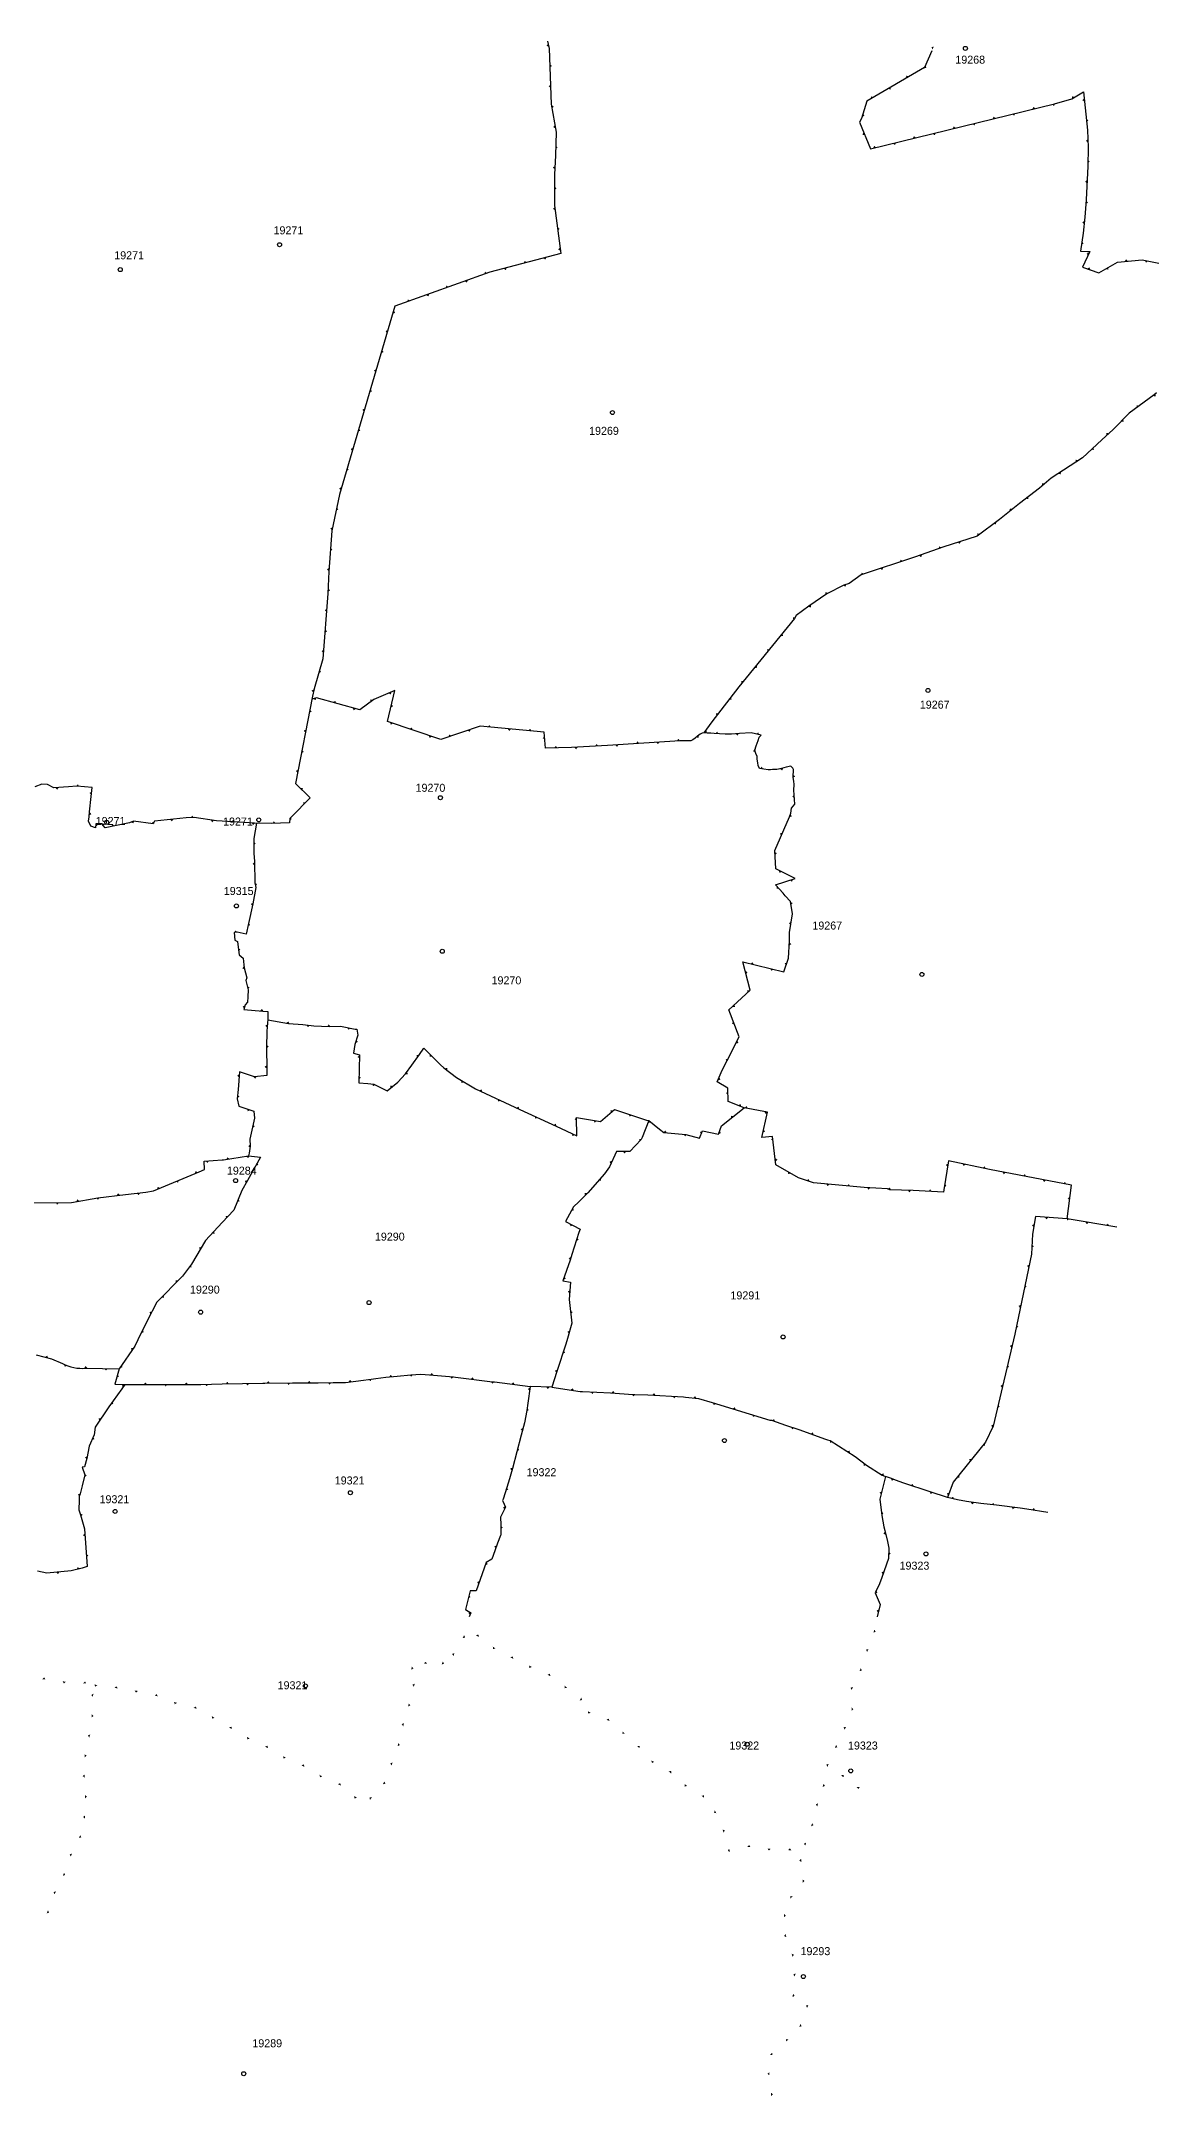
# Model space of a CAD drawing. Extents: x 176563 to 180221, y 250851 to 253450.
# Drawn here: x 178824 to 180221, y 250851 to 253419 of the extents above; entities that cross this region are included whole.
import ezdxf
from ezdxf.enums import TextEntityAlignment as Align

# ---------------------------------------------------------------- set-up
doc = ezdxf.new("R2010")
doc.units = 0
for name, color, linetype in [('1601', 240, 'Continuous'), ('1601_PLT', 240, 'Continuous'), ('A_POINTS', 252, 'Continuous')]:
    doc.layers.add(name, color=color, linetype=linetype)
doc.styles.add('HEBTXT', font='hebtxt.shx')

# ---------------------------------------------------------------- blocks, each defined once
blk = doc.blocks.new('1601')
at = {"layer": 'A_POINTS'}
blk.add_circle((0, 0), 0.25, dxfattribs=at)
at = {"style": 'HEBTXT'}
blk.add_attdef('LOT_NUM', text='', height=4, dxfattribs=at).set_placement((0, 1), align=Align.CENTER)
blk = doc.blocks.new('1601_PLT')
at = {"layer": '1601_PLT'}
blk.add_solid([(-1.6, 0.1), (1.8, 0.1), (0.1, 2.1)], dxfattribs=at)

msp = doc.modelspace()

# ---------------------------------------------------------------- linework, layer by layer
at = {"layer": '1601'}
for points in [[(179456.5, 253419.5), (179458.7, 253410.1), (179461.3, 253340.8), (179467.3, 253305.5), (179466.4, 253276.5), (179465.3, 253252.6), (179465.3, 253214.1), (179473, 253154.1), (179384.3, 253130.6), (179265.8, 253088.1), (179196.4, 252853), (179187, 252807.5), (179183.1, 252756.4), (179182.1, 252728.9), (179175.9, 252647.4), (179164.7, 252609.9), (179162.8, 252600.7), (179141.6, 252491.6), (179160, 252473.7), (179136.5, 252450)], [(179937.1, 253407.4), (179927.6, 253386.7), (179855.8, 253344.6), (179849.1, 253322.9), (179846.4, 253318.1), (179860.3, 253284.7), (180090.1, 253341.2), (180112.1, 253347.4), (180126.6, 253356.1), (180131.3, 253308.1), (180132.3, 253286.7), (180131.7, 253263.3), (180130, 253221.2), (180128.1, 253199.5), (180125.9, 253179.5), (180122.8, 253157), (180131.5, 253156.6), (180134.4, 253156.4), (180125.4, 253137.1), (180145.5, 253129.9), (180169.1, 253143.4), (180199.9, 253146.1), (180220.7, 253141.8)], [(180217.9, 252979.9), (180214.9, 252977.4), (180183.5, 252954.3), (180163.5, 252934.2), (180149.3, 252921), (180125.2, 252898.7), (180085.9, 252873.1), (180071.3, 252860.6), (180046.5, 252841.7), (180021.3, 252821.7), (179993.4, 252800.9), (179950.5, 252786.9), (179916.7, 252774.9), (179848.7, 252752.4), (179833.4, 252741.5), (179827, 252739.6), (179805.5, 252728.8), (179783.3, 252713.1), (179767.5, 252701.8), (179765.4, 252697.9), (179695.8, 252612.3), (179662, 252568.9), (179652, 252554.8)], [(179758.9, 252450), (179760.8, 252454.4), (179761.4, 252460.7), (179765.8, 252466), (179764.3, 252483.2), (179764.7, 252490.5), (179764.4, 252494.6), (179763.5, 252499), (179763.5, 252502.5), (179764.2, 252506.4), (179764.1, 252509.1), (179763.3, 252511), (179760.6, 252513.2), (179754.9, 252512.2), (179749, 252510.3), (179743.2, 252509.2), (179737.6, 252509), (179735.1, 252508.8), (179732.4, 252508.6), (179721.5, 252510.5), (179719.8, 252514.1), (179719.6, 252517.3), (179718.8, 252522), (179718.8, 252525.5), (179716.9, 252529.2), (179715.6, 252533.4), (179717.5, 252538.9), (179719.7, 252545.4), (179721.1, 252549.5), (179723.4, 252551.9), (179711.1, 252555), (179696.4, 252554.3), (179686.7, 252553.3), (179678.4, 252553.1), (179671.5, 252553.6), (179665, 252554.1), (179660.7, 252554.4), (179656, 252554.6), (179652, 252554.8), (179649.9, 252554.5), (179647.2, 252553.5), (179644, 252550.9), (179641.2, 252548.3), (179638.3, 252546.3), (179635.8, 252545.1), (179622.4, 252545.1), (179531.7, 252539.3), (179486.5, 252536.6), (179454, 252535.7), (179452.5, 252555.9), (179372.4, 252563.2), (179323, 252546.5), (179256.6, 252569.3), (179265.5, 252607.8), (179239.6, 252596.8), (179222.1, 252583.5), (179167.7, 252598.9), (179167.7, 252598.9), (179162.1, 252597)], [(178883.5, 252450), (178884.1, 252456.2), (178886.1, 252475.3), (178887.2, 252486.8), (178868.1, 252488.3), (178857.6, 252487.4), (178839.5, 252486.3), (178831.4, 252490.2), (178824.5, 252490.6), (178815.7, 252487.3)], [(179050, 252444.5), (179042.7, 252445), (179014.7, 252449), (179004.7, 252448.6), (178965.4, 252444.4), (178963.8, 252441.3), (178939, 252444.7), (178934.1, 252442.3), (178903.8, 252436.2), (178899.5, 252441.3), (178891.9, 252441.3), (178891.4, 252436.2), (178885.8, 252438.4), (178883, 252444.6), (178883.5, 252450)], [(179136.5, 252450), (179134.6, 252448.1), (179134.2, 252442.6), (179111.6, 252441.7), (179090.4, 252442.1), (179050, 252444.5)], [(179583.1, 252070.6), (179596.6, 252059.8), (179601.9, 252055.6), (179629.6, 252052.9), (179646.5, 252048.3), (179650.3, 252057.6), (179670.1, 252053.2), (179673.9, 252063.6), (179702.5, 252086.4), (179682.5, 252094.3), (179681.9, 252110.7), (179668.8, 252118.8), (179674.8, 252133.2), (179681.3, 252145.3), (179696.2, 252174.9), (179683.2, 252208.6), (179710, 252233.5), (179700.6, 252268.6), (179752.1, 252256.3), (179757.8, 252273.4), (179758.9, 252294.9), (179758.9, 252305.5), (179762.6, 252328.6), (179760.1, 252344.2), (179753.7, 252351.2), (179751.1, 252354.4), (179741.5, 252365.1), (179766.2, 252372.8), (179742.1, 252385), (179740.6, 252408), (179758.9, 252450)], [(179092.8, 252442), (179089.4, 252423), (179089.4, 252404.6), (179090.2, 252394.1), (179090.7, 252367.6), (179091.9, 252361.7), (179088.2, 252341.3), (179082.8, 252316.8), (179079.8, 252303.4), (179068.7, 252305.7), (179064.7, 252305.3), (179065.9, 252295.9), (179069, 252294.3), (179070.2, 252283.9), (179071.1, 252277.3), (179076.3, 252273.4), (179076.8, 252265), (179077.4, 252261.3), (179080.8, 252248.9), (179079.5, 252245.4), (179082.3, 252233.8), (179081.8, 252225), (179081.6, 252218.3), (179078.8, 252215.1), (179076.9, 252209.1), (179100.7, 252207.3), (179106.8, 252206.7), (179106.9, 252197.1), (179105.8, 252182.1), (179105.4, 252161.8), (179105.5, 252134.8), (179105.8, 252126.7), (179090.3, 252125.1), (179071.4, 252131.1), (179069.9, 252109.3), (179068.5, 252097.5), (179070.5, 252088.2), (179089.3, 252082.3), (179090.3, 252073.3), (179084.6, 252047), (179085, 252038.2), (179083.7, 252029.7), (179082.9, 252026.1)], [(179106.8, 252196.3), (179132.9, 252191.6), (179150.6, 252190.3), (179164.5, 252188.6), (179183.6, 252188), (179197.8, 252188.3), (179216.2, 252184.8), (179218.4, 252184.6), (179219.3, 252177), (179215.9, 252165.3), (179214.2, 252154.8), (179221.7, 252152.5), (179220.5, 252117.7), (179232.1, 252116.6), (179239.3, 252115.7), (179256, 252107.4), (179269.4, 252118.3), (179279.2, 252128.9), (179287.1, 252139.8), (179296.6, 252153.1), (179302, 252161), (179322.6, 252140), (179327.1, 252136.4), (179342.6, 252124), (179366.7, 252109.9), (179422.1, 252084.2), (179467.3, 252063.4), (179493.3, 252051.1), (179492.9, 252074), (179522.9, 252069.1), (179540.2, 252084.4), (179580.2, 252071), (179583.1, 252070.6), (179575, 252049.2), (179573.8, 252046.5), (179559.3, 252031.7), (179542.7, 252031.8), (179533.9, 252012.6), (179527.9, 252003.9), (179506.8, 251980.2), (179495.6, 251969), (179488.9, 251962.6), (179479.1, 251944.2), (179497.5, 251934.7), (179495.8, 251930.6), (179486.9, 251903), (179485, 251895.9), (179475.8, 251869.9), (179485.1, 251868.4), (179483.6, 251846.7), (179486.9, 251817), (179481.6, 251797.8), (179479.5, 251790.9), (179468.1, 251756.7), (179462, 251737.1), (179435, 251738.1)], [(180168, 251937.2), (180106, 251947.4), (180111.5, 251989.5), (180009.1, 252009.3), (179957.9, 252020.1), (179951.9, 251983.9), (179951.7, 251980.8), (179913.4, 251983.1), (179884.6, 251984), (179881.4, 251985.2), (179852.4, 251986.7), (179789.1, 251992.5), (179770.4, 251998.7), (179742.1, 252015.2), (179737.9, 252050.5), (179724.3, 252049.3), (179731.4, 252080.7), (179702.5, 252086.4)], [(178805.9, 251967.6), (178861.4, 251968), (178894.3, 251973.8), (178929, 251978), (178954.6, 251980.8), (178963.9, 251982.5), (179021.1, 252006.4), (179027.9, 252009.3), (179027.5, 252019.6), (179050, 252021.1)], [(179050, 252021.1), (179051.7, 252021.2), (179082.9, 252026.1), (179097.7, 252024.8), (179081.4, 251995.6), (179074.5, 251983.1), (179064.4, 251958.3), (179050, 251942.8)], [(179050, 251942.8), (179029.2, 251920.5), (179011.4, 251891), (179000.4, 251876), (178968.2, 251843.5), (178956.3, 251820.2), (178944.5, 251796.5), (178940.9, 251788.6), (178921, 251760.2)], [(180106, 251947.4), (180066.6, 251950.4), (180062.6, 251928.2), (180061.5, 251903.4), (180051.3, 251855.4), (180040.5, 251803.6), (180015.1, 251695.6), (180013.4, 251688.3), (180003.8, 251668.4), (179963.7, 251618.5), (179956.6, 251599.3), (179934.8, 251606.5), (179901.8, 251617.3), (179891.7, 251620.8), (179886.3, 251623), (179881.7, 251624.6), (179879.1, 251625.4)], [(179050, 251741.2), (179100.9, 251742.1), (179103, 251742.2), (179137.7, 251742.4), (179147, 251742.5), (179149.4, 251742.6), (179169.7, 251742.7), (179188.5, 251742.8), (179204.2, 251743.1), (179226.4, 251746.1), (179239, 251747.6), (179242.1, 251748.2), (179254.4, 251749.5), (179268.8, 251750.9), (179285.7, 251752.6), (179298.2, 251753.3), (179309.2, 251752.6), (179338.9, 251749.9), (179341.5, 251749.6), (179387.6, 251744), (179390.4, 251743.9), (179435, 251738.1), (179431.8, 251717.1), (179430.5, 251707.9), (179427.9, 251692.6), (179423.5, 251677.1), (179412.6, 251635.5), (179407.7, 251618.5), (179401.2, 251597.2), (179400.3, 251595.4), (179400.6, 251594.7), (179403.9, 251587.3), (179397.7, 251574.9), (179398.1, 251565.3), (179398.3, 251554.2), (179398.2, 251552.8), (179397.8, 251551.7), (179394.2, 251542.2), (179390.7, 251532.7), (179387, 251522.2), (179379.9, 251518.1), (179367.3, 251482.8), (179359.7, 251482.8), (179354, 251459.1), (179360.5, 251455), (179358.5, 251450)], [(178928.2, 251740.7), (179023.3, 251740.6), (179050, 251741.2)], [(179462, 251737.1), (179497.5, 251731.9), (179500.1, 251731.9), (179518.3, 251730.8), (179535.2, 251730.1), (179563.6, 251728.1), (179565.5, 251728.1), (179581.9, 251727.6), (179626.5, 251725), (179628.9, 251724.5), (179645.1, 251723.1), (179662.4, 251718), (179734.5, 251696.1), (179736.7, 251695.8), (179753.8, 251689.7), (179770.7, 251684.4), (179804.1, 251672.1), (179806.5, 251671.3), (179809.7, 251670.7), (179840.9, 251650.5), (179855.2, 251639.5), (179875, 251627.3), (179879.1, 251625.4), (179872, 251597.1), (179874.3, 251576.6), (179877.1, 251562.7), (179878, 251558.1), (179881.3, 251544.2), (179883.3, 251536.1), (179882.9, 251523.1), (179874.4, 251499.4), (179871.3, 251491.4), (179866.2, 251480.3), (179872.3, 251465.7), (179868.7, 251450)], [(180082.1, 251580.5), (180055.8, 251584.9), (180047.5, 251585.9), (180017.6, 251589.6), (179998, 251591.7), (179980.4, 251594.2), (179968.8, 251596.3), (179956.6, 251599.3)]]:
    msp.add_lwpolyline(points, dxfattribs=at)
msp.add_lwpolyline([(178817.4, 251777.7), (178836.4, 251772.6), (178850.1, 251766.9, 0.158478), (178879.4, 251761), (178921, 251760.2), (178915.8, 251741), (178928.2, 251740.7), (178924.3, 251735.2), (178908.4, 251712.7), (178891, 251687), (178889.8, 251677.5), (178883.8, 251663.3), (178880.8, 251648.1), (178878, 251637.7), (178874.7, 251637.2), (178878.3, 251627.8), (178874.7, 251613.9), (178872.4, 251603.8), (178871.3, 251600.7), (178871, 251596.1), (178870.6, 251583.7), (178872.9, 251577.7), (178877.7, 251560.3), (178881.3, 251513.1), (178874.7, 251510.8), (178861.1, 251507.8), (178830.9, 251504.6), (178819.1, 251507.3)], format="xyb", dxfattribs=at)

# ---------------------------------------------------------------- block references
ref = msp.add_blockref('1601', (179978.8, 253410.4), dxfattribs=dict(at, xscale=10, yscale=10, zscale=10))
ref.add_attrib('LOT_NUM', '19268', dxfattribs={"layer": '0', "height": 10, "style": 'HEBTXT'}).set_placement((179984.9, 253391.3), align=Align.CENTER)
ref = msp.add_blockref('1601', (179121.6, 253165), dxfattribs=dict(at, xscale=10, yscale=10, zscale=10))
ref.add_attrib('LOT_NUM', '19271', dxfattribs={"layer": '0', "height": 10, "style": 'HEBTXT'}).set_placement((179132.7, 253178), align=Align.CENTER)
ref = msp.add_blockref('1601', (178922.5, 253133.9), dxfattribs=dict(at, xscale=10, yscale=10, zscale=10))
ref.add_attrib('LOT_NUM', '19271', dxfattribs={"layer": '0', "height": 10, "style": 'HEBTXT'}).set_placement((178933.6, 253146.8), align=Align.CENTER)
ref = msp.add_blockref('1601', (179537.7, 252955.3), dxfattribs=dict(at, xscale=10, yscale=10, zscale=10))
ref.add_attrib('LOT_NUM', '19269', dxfattribs={"layer": '0', "height": 10, "style": 'HEBTXT'}).set_placement((179527.1, 252927.4), align=Align.CENTER)
ref = msp.add_blockref('1601', (179932.1, 252607.9), dxfattribs=dict(at, xscale=10, yscale=10, zscale=10))
ref.add_attrib('LOT_NUM', '19267', dxfattribs={"layer": '0', "height": 10, "style": 'HEBTXT'}).set_placement((179940.5, 252585.2), align=Align.CENTER)
ref = msp.add_blockref('1601', (179322.6, 252473.9), dxfattribs=dict(at, xscale=10, yscale=10, zscale=10))
ref.add_attrib('LOT_NUM', '19270', dxfattribs={"layer": '0', "height": 10, "style": 'HEBTXT'}).set_placement((179310.2, 252481.3), align=Align.CENTER)
ref = msp.add_blockref('1601', (178905.6, 252443.1), dxfattribs=dict(at, xscale=10, yscale=10, zscale=10))
ref.add_attrib('LOT_NUM', '19271', dxfattribs={"layer": '0', "height": 10, "style": 'HEBTXT'}).set_placement((178910.4, 252439.8), align=Align.CENTER)
ref = msp.add_blockref('1601', (179095.6, 252446.2), dxfattribs=dict(at, xscale=10, yscale=10, zscale=10))
ref.add_attrib('LOT_NUM', '19271', dxfattribs={"layer": '0', "height": 10, "style": 'HEBTXT'}).set_placement((179069.6, 252439.1), align=Align.CENTER)
ref = msp.add_blockref('1601', (179067.7, 252338.6), dxfattribs=dict(at, xscale=10, yscale=10, zscale=10))
ref.add_attrib('LOT_NUM', '19315', dxfattribs={"layer": '0', "height": 10, "style": 'HEBTXT'}).set_placement((179070.5, 252352.3), align=Align.CENTER)
ref = msp.add_blockref('1601', (179924.5, 252253), dxfattribs=dict(at, xscale=10, yscale=10, zscale=10))
ref.add_attrib('LOT_NUM', '19267', dxfattribs={"layer": '0', "height": 10, "style": 'HEBTXT'}).set_placement((179806.2, 252309.1), align=Align.CENTER)
ref = msp.add_blockref('1601', (179325, 252281.9), dxfattribs=dict(at, xscale=10, yscale=10, zscale=10))
ref.add_attrib('LOT_NUM', '19270', dxfattribs={"layer": '0', "height": 10, "style": 'HEBTXT'}).set_placement((179405.2, 252240.6), align=Align.CENTER)
ref = msp.add_blockref('1601', (179066.7, 251995.3), dxfattribs=dict(at, xscale=10, yscale=10, zscale=10))
ref.add_attrib('LOT_NUM', '19284', dxfattribs={"layer": '0', "height": 10, "style": 'HEBTXT'}).set_placement((179074.4, 252002.8), align=Align.CENTER)
ref = msp.add_blockref('1601', (179233.5, 251842.8), dxfattribs=dict(at, xscale=10, yscale=10, zscale=10))
ref.add_attrib('LOT_NUM', '19290', dxfattribs={"layer": '0', "height": 10, "style": 'HEBTXT'}).set_placement((179259.4, 251920.3), align=Align.CENTER)
ref = msp.add_blockref('1601', (179022.9, 251830.9), dxfattribs=dict(at, xscale=10, yscale=10, zscale=10))
ref.add_attrib('LOT_NUM', '19290', dxfattribs={"layer": '0', "height": 10, "style": 'HEBTXT'}).set_placement((179028.2, 251854.1), align=Align.CENTER)
ref = msp.add_blockref('1601', (179751, 251799.9), dxfattribs=dict(at, xscale=10, yscale=10, zscale=10))
ref.add_attrib('LOT_NUM', '19291', dxfattribs={"layer": '0', "height": 10, "style": 'HEBTXT'}).set_placement((179703.8, 251846.9), align=Align.CENTER)
ref = msp.add_blockref('1601', (179677.7, 251670.5), dxfattribs=dict(at, xscale=10, yscale=10, zscale=10))
ref.add_attrib('LOT_NUM', '19322', dxfattribs={"layer": '0', "height": 10, "style": 'HEBTXT'}).set_placement((179449, 251625.9), align=Align.CENTER)
ref = msp.add_blockref('1601', (179210.1, 251605.3), dxfattribs=dict(at, xscale=10, yscale=10, zscale=10))
ref.add_attrib('LOT_NUM', '19321', dxfattribs={"layer": '0', "height": 10, "style": 'HEBTXT'}).set_placement((179209.2, 251615.6), align=Align.CENTER)
ref = msp.add_blockref('1601', (178916.1, 251581.8), dxfattribs=dict(at, xscale=10, yscale=10, zscale=10))
ref.add_attrib('LOT_NUM', '19321', dxfattribs={"layer": '0', "height": 10, "style": 'HEBTXT'}).set_placement((178915.2, 251592.1), align=Align.CENTER)
ref = msp.add_blockref('1601', (179929.6, 251528.8), dxfattribs=dict(at, xscale=10, yscale=10, zscale=10))
ref.add_attrib('LOT_NUM', '19323', dxfattribs={"layer": '0', "height": 10, "style": 'HEBTXT'}).set_placement((179915.2, 251509.1), align=Align.CENTER)
ref = msp.add_blockref('1601', (179154, 251363.8), dxfattribs=dict(at, xscale=10, yscale=10, zscale=10))
ref.add_attrib('LOT_NUM', '19321', dxfattribs={"layer": '0', "height": 10, "style": 'HEBTXT'}).set_placement((179137.8, 251359.6), align=Align.CENTER)
ref = msp.add_blockref('1601', (179706.1, 251290.8), dxfattribs=dict(at, xscale=10, yscale=10, zscale=10))
ref.add_attrib('LOT_NUM', '19322', dxfattribs={"layer": '0', "height": 10, "style": 'HEBTXT'}).set_placement((179702.5, 251284.3), align=Align.CENTER)
ref = msp.add_blockref('1601', (179835.6, 251257.6), dxfattribs=dict(at, xscale=10, yscale=10, zscale=10))
ref.add_attrib('LOT_NUM', '19323', dxfattribs={"layer": '0', "height": 10, "style": 'HEBTXT'}).set_placement((179850.7, 251284.3), align=Align.CENTER)
ref = msp.add_blockref('1601', (179776.3, 251000.6), dxfattribs=dict(at, xscale=10, yscale=10, zscale=10))
ref.add_attrib('LOT_NUM', '19293', dxfattribs={"layer": '0', "height": 10, "style": 'HEBTXT'}).set_placement((179791.4, 251027.3), align=Align.CENTER)
ref = msp.add_blockref('1601', (179076.8, 250879.1), dxfattribs=dict(at, xscale=10, yscale=10, zscale=10))
ref.add_attrib('LOT_NUM', '19289', dxfattribs={"layer": '0', "height": 10, "style": 'HEBTXT'}).set_placement((179106.2, 250912.2), align=Align.CENTER)
at = {"layer": '1601_PLT'}
for p, xscale, yscale, zscale, rotation in [((179457.8, 253414.1), 1.2, 1.2, 1.2, 103.610282224151), ((179938.6, 253410.7), 1.2, 1.2, 1.2, 65.33515704287524), ((179459.5, 253388.6), 1.200000000000001, 1.200000000000001, 1.200000000000001, 272.1206163719189), ((179906.2, 253374.1), 1.2, 1.2, 1.2, 30.36765614256162), ((179928, 253387.4), 1.2, 1.2, 1.2, 245.3351570428752), ((179460.5, 253363), 1.2, 1.2, 1.2, 92.12061637191884), ((179862.1, 253348.2), 1.2, 1.2, 1.2, 30.36765614256162), ((179884.1, 253361.2), 1.2, 1.2, 1.2, 210.3676561425614), ((180113.6, 253348.3), 1.2, 1.2, 1.2, 31.05693094396329), ((180127.6, 253345.7), 1.2, 1.2, 1.2, 95.68114562225333), ((179461.9, 253337.5), 1.2, 1.2, 1.2, 279.7139241144342), ((179850.4, 253327), 1.2, 1.2, 1.2, 252.7908574782119), ((180014.6, 253322.6), 1.2, 1.2, 1.2, 13.80395859731383), ((180039.4, 253328.7), 1.2, 1.2, 1.2, 193.8039585973137), ((180064.3, 253334.8), 1.2, 1.2, 1.2, 13.80395859731383), ((180089.1, 253340.9), 1.2, 1.2, 1.2, 193.8039585973137), ((180130.1, 253320.3), 1.2, 1.2, 1.2, 275.6811456222534), ((179466.2, 253312.3), 1.2, 1.2, 1.2, 99.71392411443422), ((179852.5, 253303.5), 1.2, 1.2, 1.2, 112.6487587407994), ((179890.3, 253292.1), 1.2, 1.2, 1.2, 193.8039585973137), ((179915.1, 253298.2), 1.2, 1.2, 1.2, 13.80395859731383), ((179940, 253304.3), 1.2, 1.2, 1.2, 193.8039585973137), ((179964.8, 253310.4), 1.2, 1.2, 1.2, 13.80395859731383), ((179989.7, 253316.5), 1.2, 1.2, 1.2, 193.8039585973137), ((180132, 253294.7), 1.2, 1.2, 1.2, 92.58224493651359), ((179466.7, 253286.8), 1.2, 1.2, 1.2, 268.1086122351873), ((179865.4, 253286), 1.2, 1.2, 1.2, 13.80395859731383), ((180131.8, 253269.1), 1.2, 1.2, 1.2, 268.4476712620475), ((179465.7, 253261.2), 1.2, 1.2, 1.2, 87.49303413254964), ((180130.9, 253243.6), 1.2, 1.2, 1.2, 87.67055215700661), ((179465.3, 253235.6), 1.2, 1.2, 1.2, 269.9030749622892), ((180129.7, 253218), 1.2, 1.2, 1.2, 264.9959675520037), ((179465.8, 253210), 1.2, 1.2, 1.2, 97.38499080022464), ((180127.3, 253192.5), 1.199999999999999, 1.199999999999999, 1.199999999999999, 83.69304589892579), ((179469.1, 253184.7), 1.2, 1.2, 1.2, 277.3849908002247), ((180124.2, 253167.1), 1.2, 1.2, 1.2, 262.2391368575806), ((179428.6, 253142.3), 1.2, 1.2, 1.2, 14.85068613717451), ((179453.3, 253148.9), 1.2, 1.2, 1.2, 194.8506861371745), ((179472.4, 253159.3), 1.2, 1.2, 1.2, 97.38499080022464), ((180132.8, 253153), 1.2, 1.2, 1.2, 65.10984790029917), ((180179.8, 253144.3), 1.2, 1.2, 1.2, 4.97359203653233), ((180205.2, 253145), 1.2, 1.2, 1.2, 168.3649602769954), ((179331, 253111.5), 1.2, 1.2, 1.2, 19.73877012710493), ((179355.1, 253120.1), 1.2, 1.2, 1.2, 199.7387701271048), ((179379.2, 253128.8), 1.2, 1.2, 1.2, 19.73877012710493), ((179403.8, 253135.8), 1.2, 1.2, 1.2, 194.8506861371745), ((180133, 253134.4), 1.2, 1.2, 1.2, 340.3826679124995), ((180156.2, 253136), 1.2, 1.2, 1.2, 209.7500393791332), ((179282.8, 253094.2), 1.2, 1.2, 1.2, 19.73877012710493), ((179306.9, 253102.8), 1.2, 1.2, 1.2, 199.7387701271048), ((179263.7, 253080.8), 1.2, 1.2, 1.2, 253.5503214624843), ((179256.5, 253056.3), 1.2, 1.2, 1.2, 73.55032146248429), ((179242, 253007.2), 1.2, 1.2, 1.2, 73.55032146248429), ((179249.2, 253031.7), 1.2, 1.2, 1.2, 253.5503214624843), ((179234.7, 252982.6), 1.2, 1.2, 1.2, 253.5503214624843), ((179227.5, 252958.1), 1.2, 1.2, 1.2, 73.55032146248429), ((180194.3, 252962.3), 1.2, 1.2, 1.2, 36.29747692481402), ((180215, 252977.4), 1.2, 1.2, 1.2, 219.1228101888742), ((179220.2, 252933.5), 1.2, 1.2, 1.2, 253.5503214624843), ((180174.9, 252945.7), 1.2, 1.2, 1.2, 225.2767373450441), ((179213, 252909), 1.2, 1.2, 1.2, 73.55032146248429), ((180137.8, 252910.4), 1.2, 1.2, 1.2, 222.7535447121117), ((180156.6, 252927.8), 1.2, 1.2, 1.2, 42.69909338733597), ((179205.7, 252884.4), 1.2, 1.2, 1.2, 253.5503214624843), ((180096.7, 252880.2), 1.2, 1.2, 1.2, 213.0840869129779), ((180118.2, 252894.2), 1.2, 1.2, 1.2, 33.0840869129779), ((179198.5, 252859.9), 1.2, 1.2, 1.2, 73.55032146248429), ((180076.3, 252864.9), 1.2, 1.2, 1.2, 40.69482337081386), ((179192.7, 252834.9), 1.2, 1.2, 1.2, 258.3162125117574), ((180035.9, 252833.3), 1.2, 1.2, 1.2, 38.44033144383849), ((180056.1, 252849.1), 1.2, 1.2, 1.2, 217.3022979802377), ((179187.5, 252809.9), 1.2, 1.2, 1.2, 78.31621251175734), ((179995.3, 252802.2), 1.2, 1.2, 1.2, 36.76231418770266), ((180015.8, 252817.6), 1.2, 1.2, 1.2, 216.7623141877025), ((179185.2, 252784.4), 1.2, 1.2, 1.2, 265.5937913996439), ((179947, 252785.6), 1.2, 1.2, 1.2, 19.54715819900597), ((179971.3, 252793.6), 1.2, 1.2, 1.2, 198.0827988252554), ((179183.3, 252758.9), 1.2, 1.2, 1.2, 85.59379139964389), ((179850, 252752.8), 1.2, 1.2, 1.2, 18.24595620888122), ((179874.3, 252760.9), 1.2, 1.2, 1.2, 198.2459562088811), ((179898.6, 252768.9), 1.2, 1.2, 1.2, 18.24595620888122), ((179922.9, 252777), 1.2, 1.2, 1.2, 199.5471581990058), ((179182.3, 252733.3), 1.2, 1.2, 1.2, 267.9395615089195), ((179805.3, 252728.6), 1.2, 1.2, 1.2, 35.16709320521524), ((179828.2, 252740), 1.200000000000001, 1.200000000000001, 1.200000000000001, 196.270725512789), ((179180.5, 252707.8), 1.2, 1.2, 1.2, 85.65231464189084), ((179784.3, 252713.8), 1.2, 1.2, 1.2, 215.1670932052152), ((179178.6, 252682.2), 1.2, 1.2, 1.2, 265.6523146418909), ((179749, 252677.7), 1.2, 1.2, 1.2, 230.8958808954289), ((179765.1, 252697.5), 1.2, 1.2, 1.2, 50.89588089542885), ((179176.6, 252656.7), 1.2, 1.2, 1.2, 85.65231464189084), ((179732.8, 252657.8), 1.2, 1.2, 1.2, 50.89588089542885), ((179171.2, 252631.8), 1.2, 1.2, 1.2, 253.3548743161762), ((179716.7, 252637.9), 1.2, 1.2, 1.2, 230.8958808954289), ((179164.1, 252607.2), 1.2, 1.2, 1.2, 78.3105927951603), ((179165.8, 252598.2), 1.2, 1.2, 1.2, 197.9019968033234), ((179259.8, 252605.4), 1.2, 1.2, 1.2, 203.0857576634534), ((179684.7, 252598), 1.2, 1.2, 1.2, 232.0856791802473), ((179700.5, 252618.1), 1.2, 1.2, 1.2, 50.89588089542885), ((179159.2, 252582.1), 1.2, 1.2, 1.2, 259.014510872922), ((179190.4, 252592.5), 1.200000000000001, 1.200000000000001, 1.200000000000001, 344.2475298684566), ((179215.1, 252585.5), 1.2, 1.2, 1.2, 164.2475298684567), ((179236.7, 252594.6), 1.2, 1.2, 1.2, 37.24755089459167), ((179261.1, 252588.9), 1.2, 1.2, 1.2, 257.0862144353156), ((179668.9, 252577.8), 1.2, 1.2, 1.2, 52.0856791802473), ((179154.3, 252557), 1.2, 1.2, 1.2, 79.01451087292193), ((179261.7, 252567.5), 1.2, 1.2, 1.2, 161.0688365058168), ((179286, 252559.2), 1.2, 1.2, 1.2, 341.0688365058168), ((179310.2, 252550.9), 1.2, 1.2, 1.2, 161.0688365058168), ((179334.4, 252550.4), 1.2, 1.2, 1.2, 18.68021767709323), ((179358.7, 252558.6), 1.2, 1.2, 1.2, 198.6802176770931), ((179383.5, 252562.2), 1.2, 1.2, 1.2, 354.7987617665333), ((179408.9, 252559.9), 1.2, 1.2, 1.2, 174.7987617665333), ((179434.4, 252557.6), 1.2, 1.2, 1.2, 354.7987617665333), ((179453, 252548.5), 1.2, 1.2, 1.2, 94.20184384976108), ((179620.1, 252545), 1.2, 1.2, 1.2, 3.688001204902676), ((179643.8, 252550.8), 1.2, 1.2, 1.2, 223.4927156021227), ((179653.7, 252557.2), 1.2, 1.2, 1.2, 234.6008278366482), ((179668.2, 252553.9), 1.2, 1.2, 1.2, 356.2214886471364), ((179693.8, 252554), 1.2, 1.2, 1.2, 185.9010347281165), ((179719.1, 252553), 1.2, 1.2, 1.2, 345.7145945998004), ((179149.4, 252531.8), 1.2, 1.2, 1.2, 259.014510872922), ((179466.8, 252536.1), 1.2, 1.2, 1.2, 1.622462717940199), ((179492.3, 252537), 1.2, 1.2, 1.2, 183.3867727996535), ((179517.9, 252538.5), 1.2, 1.2, 1.2, 3.386772799653671), ((179543.4, 252540), 1.2, 1.2, 1.2, 183.6880012049025), ((179569, 252541.7), 1.2, 1.2, 1.2, 3.688001204902676), ((179594.5, 252543.3), 1.2, 1.2, 1.2, 183.6880012049025), ((179715.9, 252532.6), 1.2, 1.2, 1.2, 106.7722914616137), ((179144.5, 252506.7), 1.2, 1.2, 1.2, 79.01451087292193), ((179723.9, 252510.1), 1.2, 1.2, 1.2, 349.9399524909108), ((179749.3, 252510.4), 1.2, 1.2, 1.2, 197.3215793225653), ((179763.5, 252500.7), 1.2, 1.2, 1.2, 269.9159941342035), ((178843.6, 252486.5), 1.2, 1.2, 1.2, 183.431836688422), ((178869.1, 252488.2), 1.2, 1.2, 1.2, 355.3898111329447), ((178886.5, 252479.3), 1.2, 1.2, 1.2, 84.42101798885476), ((179148.9, 252484.5), 1.2, 1.2, 1.2, 315.7669322719935), ((179765, 252475.3), 1.2, 1.2, 1.2, 94.98907330864486), ((178883.9, 252453.8), 1.2, 1.2, 1.2, 264.5174072956644), ((178938, 252444.2), 1.2, 1.2, 1.2, 206.8879052314281), ((178986.9, 252446.7), 1.2, 1.2, 1.2, 186.0219941779081), ((179012.4, 252448.9), 1.2, 1.2, 1.2, 2.463335163376801), ((179037.8, 252445.7), 1.2, 1.2, 1.2, 171.8612239381715), ((179063.3, 252443.7), 1.2, 1.2, 1.2, 356.5352800720967), ((179114.4, 252441.8), 1.2, 1.2, 1.2, 2.365174844195988), ((179134.8, 252448.4), 1.2, 1.2, 1.2, 225.1813646970221), ((179152.9, 252466.5), 1.2, 1.2, 1.2, 45.18136469702208), ((179759.6, 252451.6), 1.2, 1.2, 1.2, 246.4627077618485), ((178891.7, 252439.7), 1.2, 1.2, 1.2, 264.6320182661388), ((178913.3, 252438.1), 1.2, 1.2, 1.2, 11.27995047490585), ((178963.3, 252441.4), 1.2, 1.2, 1.2, 352.2611906252723), ((179088.9, 252442.2), 1.2, 1.2, 1.2, 176.5352800720966), ((179089.4, 252416.8), 1.2, 1.2, 1.2, 270.0544617038166), ((179749.3, 252428.1), 1.2, 1.2, 1.2, 66.46270776184853), ((179090.3, 252391.2), 1.2, 1.2, 1.2, 91.07810727165423), ((179740.8, 252404.3), 1.2, 1.2, 1.2, 273.837151184113), ((179091.1, 252365.6), 1.2, 1.2, 1.2, 280.7751647224985), ((179747.7, 252382.2), 1.2, 1.2, 1.2, 152.9994483616528), ((179761.5, 252371.3), 1.2, 1.2, 1.2, 197.3482272128498), ((179088.1, 252340.4), 1.200000000000001, 1.200000000000001, 1.200000000000001, 77.49221440081014), ((179744.7, 252361.6), 1.2, 1.2, 1.2, 131.6353953746373), ((179760.4, 252341.9), 1.2, 1.2, 1.2, 279.2509180257557), ((179082.5, 252315.4), 1.199999999999999, 1.199999999999999, 1.199999999999999, 257.2778153220549), ((179760.7, 252316.6), 1.2, 1.2, 1.2, 80.80157062644938), ((179066.8, 252305.5), 1.2, 1.2, 1.2, 6.505079790052815), ((179758.7, 252291.1), 1.2, 1.2, 1.2, 266.9339645323306), ((179070.2, 252284), 1.2, 1.2, 1.2, 276.1886713060258), ((179712.2, 252265.8), 1.2, 1.2, 1.2, 346.5520824735386), ((179755.3, 252266), 1.2, 1.2, 1.2, 71.62646933996395), ((179077.5, 252261.1), 1.2, 1.2, 1.2, 105.186059263894), ((179081.7, 252236.4), 1.2, 1.2, 1.2, 283.9331724525338), ((179704.1, 252255.4), 1.2, 1.2, 1.2, 284.9969260003207), ((179737.1, 252259.9), 1.2, 1.2, 1.2, 166.5520824735386), ((179077.9, 252212.1), 1.2, 1.2, 1.2, 72.31588195482945), ((179689.1, 252214.1), 1.2, 1.2, 1.2, 222.9924515273323), ((179707.8, 252231.5), 1.2, 1.2, 1.2, 42.99245152733235), ((179099.3, 252207.4), 1.2, 1.2, 1.2, 355.5761020021463), ((179106.3, 252188.6), 1.2, 1.2, 1.2, 85.90114442168908), ((179132, 252191.8), 1.2, 1.2, 1.2, 349.8075228392614), ((179157.5, 252189.5), 1.2, 1.2, 1.2, 172.8227244758081), ((179183, 252188), 1.2, 1.2, 1.2, 358.0533421423584), ((179689.5, 252192.2), 1.2, 1.2, 1.2, 111.0853747155832), ((179105.5, 252163), 1.2, 1.2, 1.2, 269.0277928342936), ((179208.4, 252186.3), 1.2, 1.2, 1.2, 169.3305409399928), ((179217.1, 252169.5), 1.2, 1.2, 1.2, 253.5935299433685), ((179693, 252168.6), 1.2, 1.2, 1.2, 243.34057567694), ((179105.5, 252137.4), 1.2, 1.2, 1.2, 90.11524055589989), ((179221.6, 252149.7), 1.2, 1.2, 1.2, 88.14505946590964), ((179294.8, 252150.6), 1.2, 1.2, 1.2, 54.4462036679624), ((179311.1, 252151.8), 1.2, 1.2, 1.2, 134.4425247601509), ((179329.7, 252134.3), 1.2, 1.2, 1.2, 321.4773794407195), ((179681.5, 252145.7), 1.2, 1.2, 1.2, 63.34057567694006), ((179071.1, 252126.1), 1.2, 1.2, 1.2, 86.09383925719933), ((179091, 252125.2), 1.2, 1.2, 1.2, 185.7396040575327), ((179220.7, 252124.1), 1.2, 1.2, 1.2, 268.1450594659096), ((179239.6, 252115.6), 1.2, 1.2, 1.2, 153.6536628300184), ((179261.7, 252112), 1.2, 1.2, 1.2, 39.06605776709581), ((179279.9, 252129.8), 1.2, 1.2, 1.2, 233.9385309458017), ((179350.5, 252119.4), 1.2, 1.2, 1.2, 149.7484159629614), ((179670.4, 252122.7), 1.2, 1.2, 1.2, 247.2584877896014), ((179068.9, 252100.6), 1.2, 1.2, 1.2, 263.301761760586), ((179082.9, 252084.3), 1.2, 1.2, 1.2, 162.4910443411187), ((179372.9, 252107.1), 1.2, 1.2, 1.2, 335.1364561877662), ((179396.1, 252096.3), 1.2, 1.2, 1.2, 155.1364561877661), ((179419.3, 252085.5), 1.2, 1.2, 1.2, 335.1364561877662), ((179682.1, 252104.7), 1.2, 1.2, 1.2, 92.28774511087951), ((179696.7, 252088.7), 1.2, 1.2, 1.2, 338.3635165701872), ((179704.7, 252086), 1.2, 1.2, 1.2, 348.8580997559314), ((179088.2, 252063.6), 1.2, 1.2, 1.2, 257.944770283591), ((179442.6, 252074.8), 1.2, 1.2, 1.2, 155.2664822458834), ((179465.8, 252064.1), 1.2, 1.2, 1.2, 335.2664822458834), ((179492.9, 252071.9), 1.2, 1.2, 1.2, 91.13842349334409), ((179516.1, 252070.2), 1.2, 1.2, 1.2, 170.6396317938525), ((179536.9, 252081.5), 1.2, 1.2, 1.2, 41.6707904148577), ((179560.2, 252077.7), 1.2, 1.2, 1.2, 161.4058954224531), ((179582.5, 252069.1), 1.2, 1.2, 1.2, 249.3239427082166), ((179687.3, 252074.3), 1.2, 1.2, 1.2, 38.55959538383468), ((179726.1, 252057.3), 1.2, 1.2, 1.2, 257.3610952289232), ((179729.8, 252081), 1.2, 1.2, 1.2, 168.8580997559313), ((179085, 252038.4), 1.2, 1.2, 1.2, 92.19918881135253), ((179489, 252053.2), 1.2, 1.2, 1.2, 154.7165410574694), ((179572.8, 252045.5), 1.2, 1.2, 1.2, 45.57469791884424), ((179603.4, 252055.5), 1.2, 1.2, 1.2, 354.4470617801256), ((179628.9, 252053), 1.2, 1.2, 1.2, 174.4470617801257), ((179649.3, 252055.1), 1.2, 1.2, 1.2, 68.10102001175667), ((179671, 252055.7), 1.2, 1.2, 1.2, 249.7927210456311), ((179738.4, 252046.9), 1.2, 1.2, 1.2, 96.7714412134824), ((179017.5, 252004.9), 1.2, 1.2, 1.2, 22.71499888437032), ((179031.4, 252019.9), 1.2, 1.2, 1.2, 183.7178569295089), ((179056.8, 252022), 1.2, 1.2, 1.2, 8.901983982150595), ((179082.1, 252026), 1.2, 1.2, 1.2, 188.9019839821505), ((179092.9, 252016.1), 1.2, 1.2, 1.2, 240.8173505453665), ((179536.3, 252017.9), 1.2, 1.2, 1.2, 65.5384205018117), ((179553, 252031.7), 1.2, 1.2, 1.2, 179.6579508817096), ((179741.4, 252021.4), 1.2, 1.2, 1.2, 276.7714412134823), ((179956.9, 252014.5), 1.2, 1.2, 1.2, 80.63625430943316), ((179977.3, 252016), 1.2, 1.2, 1.2, 168.0039426010511), ((180002.3, 252010.7), 1.2, 1.2, 1.2, 348.0039426010511), ((178970.2, 251985.1), 1.2, 1.2, 1.2, 22.71499888437032), ((178993.9, 251995), 1.2, 1.2, 1.2, 202.7149988843703), ((179080.4, 251993.8), 1.2, 1.2, 1.2, 60.90608970465375), ((179521.8, 251997), 1.2, 1.2, 1.2, 228.4530189201701), ((179758.8, 252005.5), 1.2, 1.2, 1.2, 149.6773422680383), ((179782, 251994.9), 1.2, 1.2, 1.2, 341.7716831565219), ((179807.1, 251990.9), 1.2, 1.2, 1.2, 174.7716337433052), ((179832.6, 251988.5), 1.2, 1.2, 1.2, 354.7716337433052), ((179858.1, 251986.4), 1.2, 1.2, 1.2, 176.9681761174734), ((179883.6, 251984.4), 1.2, 1.2, 1.2, 339.7800530893504), ((179909.1, 251983.2), 1.2, 1.2, 1.2, 178.170481243364), ((179934.6, 251981.8), 1.2, 1.2, 1.2, 356.528361341272), ((179952.8, 251989.2), 1.2, 1.2, 1.2, 260.6362543094332), ((180027.4, 252005.7), 1.2, 1.2, 1.2, 169.1002353327586), ((180052.6, 252000.9), 1.2, 1.2, 1.2, 349.1002353327586), ((180077.7, 251996), 1.2, 1.2, 1.2, 169.1002353327586), ((180102.8, 251991.2), 1.2, 1.2, 1.2, 349.1002353327586), ((178843.8, 251967.8), 1.2, 1.2, 1.2, 180.3878612783413), ((178869.3, 251969.4), 1.2, 1.2, 1.2, 10.01098900089456), ((178894.5, 251973.8), 1.2, 1.2, 1.2, 186.9702732352719), ((178919.9, 251976.9), 1.2, 1.2, 1.2, 6.970273235272038), ((178945.4, 251979.8), 1.2, 1.2, 1.2, 186.1934327825552), ((179069.4, 251970.7), 1.2, 1.2, 1.2, 247.9233431764286), ((179487.3, 251959.4), 1.2, 1.2, 1.2, 241.8586887095393), ((179504.7, 251978), 1.2, 1.2, 1.2, 44.68645199045501), ((180109.3, 251972.9), 1.2, 1.2, 1.2, 82.5104872448511), ((179038.6, 251930.6), 1.2, 1.2, 1.2, 227.0057822844734), ((179056.1, 251949.4), 1.2, 1.2, 1.2, 47.00578228447338), ((179486.5, 251940.4), 1.2, 1.2, 1.2, 152.4564112099712), ((180064.5, 251938.9), 1.2, 1.2, 1.2, 79.9682433040831), ((180080.4, 251949.4), 1.2, 1.2, 1.2, 175.6226432107465), ((180106, 251947.5), 1.2, 1.2, 1.2, 262.5104872448511), ((180131.1, 251943.3), 1.2, 1.2, 1.2, 170.6264585848229), ((180156.4, 251939.1), 1.2, 1.2, 1.2, 350.626458584823), ((179023.1, 251910.4), 1.2, 1.2, 1.2, 58.82029184837128), ((179493.1, 251922.1), 1.2, 1.2, 1.2, 251.9960060408436), ((180062, 251913.5), 1.2, 1.2, 1.2, 267.338662054919), ((179009.6, 251888.7), 1.2, 1.2, 1.2, 233.9878767460526), ((179485.5, 251897.7), 1.2, 1.2, 1.2, 75.02157676153584), ((180058.3, 251888.2), 1.2, 1.2, 1.2, 78.02460776973938), ((178993.4, 251869), 1.2, 1.2, 1.2, 45.21379635595689), ((179477.1, 251873.5), 1.2, 1.2, 1.2, 250.5739856085633), ((179484.3, 251856.2), 1.2, 1.2, 1.2, 85.8505046703874), ((180053, 251863.2), 1.2, 1.2, 1.2, 258.0246077697395), ((178961.2, 251829.8), 1.2, 1.2, 1.2, 62.96917248941217), ((178975.4, 251850.8), 1.2, 1.2, 1.2, 225.2137963559568), ((179485.4, 251830.8), 1.2, 1.2, 1.2, 276.5026377304183), ((180047.7, 251838.1), 1.2, 1.2, 1.2, 78.25787151361972), ((178949.7, 251807), 1.2, 1.2, 1.2, 243.6555076500457), ((179483.8, 251805.7), 1.2, 1.2, 1.2, 74.45010835077473), ((180042.5, 251813.1), 1.2, 1.2, 1.2, 258.2578715136197), ((178830.4, 251774.2), 1.2, 1.2, 1.2, 344.9894238060567), ((178937.9, 251784.3), 1.2, 1.2, 1.2, 54.96121680867353), ((179476.3, 251781.2), 1.2, 1.2, 1.2, 251.6398347512555), ((180036.9, 251788.1), 1.2, 1.2, 1.2, 76.72719028712224), ((178854.2, 251764.9), 1.200000000000001, 1.200000000000001, 1.200000000000001, 156.0210359241971), ((178879.2, 251761), 1.2, 1.2, 1.2, 6.359171373351201), ((178904.8, 251760.5), 1.2, 1.2, 1.2, 178.8981029196729), ((178918.5, 251751.2), 1.2, 1.2, 1.2, 254.9417395547147), ((178923.2, 251763.4), 1.2, 1.2, 1.2, 234.9612168086735), ((179260.6, 251750.1), 1.2, 1.2, 1.2, 5.687445989928992), ((179286.1, 251752.6), 1.2, 1.2, 1.2, 183.4683907324297), ((179311.6, 251752.4), 1.2, 1.2, 1.2, 354.8135472108575), ((179468.2, 251756.9), 1.2, 1.2, 1.2, 71.63983475125565), ((180031, 251763.2), 1.2, 1.2, 1.2, 256.7271902871222), ((178926.7, 251738.5), 1.2, 1.2, 1.2, 54.05063406538513), ((178953.8, 251740.6), 1.2, 1.2, 1.2, 359.994545529175), ((178979.4, 251740.6), 1.2, 1.2, 1.2, 179.9945455291748), ((179005, 251740.6), 1.2, 1.2, 1.2, 359.994545529175), ((179030.6, 251740.8), 1.2, 1.2, 1.2, 181.0974948855113), ((179056.2, 251741.3), 1.2, 1.2, 1.2, 1.097494885511467), ((179081.8, 251741.8), 1.2, 1.2, 1.2, 181.0974948855113), ((179107.4, 251742.2), 1.2, 1.2, 1.2, 0.276913986955941), ((179133, 251742.4), 1.2, 1.2, 1.2, 180.2769139869559), ((179158.6, 251742.6), 1.2, 1.2, 1.2, 0.475685539330667), ((179184.2, 251742.8), 1.2, 1.2, 1.2, 180.2599944558573), ((179209.8, 251743.8), 1.2, 1.2, 1.2, 7.762804267361968), ((179235.1, 251747.2), 1.200000000000001, 1.200000000000001, 1.200000000000001, 186.9144911908019), ((179337.1, 251750.1), 1.2, 1.2, 1.2, 174.8135472108574), ((179362.5, 251747.1), 1.2, 1.2, 1.2, 353.0991043792969), ((179387.9, 251744), 1.2, 1.2, 1.2, 177.5684313488063), ((179413.3, 251740.9), 1.2, 1.2, 1.2, 352.6148682147839), ((179434.4, 251734.4), 1.199999999999999, 1.199999999999999, 1.199999999999999, 81.42805422242188), ((179457.2, 251737.2), 1.2, 1.2, 1.2, 177.7635473636306), ((179487.4, 251733.4), 1.2, 1.2, 1.2, 351.7179376163619), ((179512.8, 251731.1), 1.2, 1.2, 1.2, 176.6937532670371), ((179538.4, 251729.9), 1.2, 1.2, 1.2, 355.9957946816219), ((179564, 251728.1), 1.2, 1.2, 1.2, 181.5945138375565), ((179589.5, 251727.2), 1.2, 1.2, 1.2, 356.6086695815208), ((179615.1, 251725.7), 1.2, 1.2, 1.2, 176.6086695815207), ((179640.6, 251723.5), 1.2, 1.2, 1.2, 355.0953741859455), ((180025.1, 251738.3), 1.2, 1.2, 1.2, 76.72719028712224), ((178897.4, 251696.5), 1.2, 1.2, 1.2, 56.00697116627315), ((178911.8, 251717.6), 1.2, 1.2, 1.2, 234.6557178908737), ((179430.7, 251709.1), 1.2, 1.2, 1.2, 261.9058264955074), ((179665.3, 251717.1), 1.2, 1.2, 1.2, 163.1032780059528), ((179689.8, 251709.7), 1.2, 1.2, 1.2, 343.1032780059527), ((179714.3, 251702.3), 1.2, 1.2, 1.2, 163.1032780059528), ((180019.3, 251713.3), 1.2, 1.2, 1.2, 256.7271902871222), ((178888, 251673.3), 1.2, 1.2, 1.2, 247.1005512029253), ((179425.5, 251684), 1.2, 1.2, 1.2, 74.25255642194887), ((179738.8, 251695), 1.2, 1.2, 1.2, 340.5615302078434), ((179763.1, 251686.8), 1.2, 1.2, 1.2, 162.4354760310729), ((179787.2, 251678.3), 1.2, 1.2, 1.2, 339.8821455246714), ((180013.5, 251688.4), 1.2, 1.2, 1.2, 77.33189641149012), ((178880.9, 251648.8), 1.2, 1.2, 1.2, 78.60840505995655), ((179418.8, 251659.3), 1.199999999999999, 1.199999999999999, 1.199999999999999, 255.3289828043094), ((179811.2, 251669.7), 1.2, 1.2, 1.2, 147.0743706263038), ((179832.7, 251655.8), 1.2, 1.2, 1.2, 327.0743706263039), ((179985.6, 251645.8), 1.2, 1.2, 1.2, 51.27223419817293), ((180001.7, 251665.8), 1.2, 1.2, 1.2, 231.272234198173), ((178878.1, 251627.1), 1.2, 1.2, 1.2, 255.6468956462615), ((179412.3, 251634.6), 1.2, 1.2, 1.2, 73.82098311175488), ((179853.5, 251640.9), 1.2, 1.2, 1.2, 142.5562565175413), ((179875.2, 251627.3), 1.2, 1.2, 1.2, 335.0918843345856), ((179887.9, 251622.4), 1.2, 1.2, 1.2, 157.8806872325776), ((179969.6, 251625.8), 1.2, 1.2, 1.2, 231.272234198173), ((178871.9, 251602.3), 1.2, 1.2, 1.2, 70.66161441092831), ((179405.1, 251610), 1.2, 1.2, 1.2, 253.1244599716495), ((179874, 251604.8), 1.2, 1.2, 1.2, 75.96200191573259), ((179912.1, 251613.9), 1.2, 1.2, 1.2, 341.8589375820173), ((179936.4, 251606), 1.2, 1.2, 1.2, 161.7729058897019), ((179958.1, 251603.3), 1.2, 1.2, 1.2, 69.69139505775736), ((179962.7, 251597.8), 1.200000000000001, 1.200000000000001, 1.200000000000001, 345.9694699469096), ((178873, 251577.3), 1.2, 1.2, 1.2, 285.3858111526847), ((179403.3, 251586.1), 1.2, 1.2, 1.2, 63.58936230387406), ((179874, 251579.6), 1.2, 1.2, 1.2, 276.4525372284556), ((179987.8, 251593.1), 1.2, 1.2, 1.2, 172.083131377991), ((180013.3, 251590.1), 1.2, 1.2, 1.2, 353.9336829084526), ((180038.7, 251587), 1.2, 1.2, 1.2, 172.7822150638644), ((180064, 251583.6), 1.2, 1.2, 1.2, 350.4588691822578), ((178878.3, 251552.3), 1.2, 1.2, 1.2, 94.30023132740743), ((179398.2, 251561.8), 1.2, 1.2, 1.2, 270.6426035379516), ((179878.8, 251554.5), 1.2, 1.2, 1.2, 103.3445262316668), ((178880.2, 251526.8), 1.2, 1.2, 1.2, 274.3002313274075), ((179392.4, 251537.3), 1.2, 1.2, 1.2, 70.3992106423947), ((179883.1, 251529.4), 1.199999999999999, 1.199999999999999, 1.199999999999999, 268.2133204806476), ((178844.6, 251506.1), 1.199999999999999, 1.199999999999999, 1.199999999999999, 186.1426555230719), ((178869.9, 251509.8), 1.2, 1.2, 1.2, 12.26734394507756), ((179370.9, 251492.7), 1.2, 1.2, 1.2, 70.37435474407208), ((179379.5, 251516.8), 1.2, 1.2, 1.2, 250.3743547440719), ((179876.4, 251504.9), 1.2, 1.2, 1.2, 70.33974401176282), ((179357.9, 251475.5), 1.2, 1.2, 1.2, 256.4687898132837), ((179866.7, 251481.3), 1.2, 1.2, 1.2, 245.6936848609243), ((179360.1, 251454), 1.2, 1.2, 1.2, 69.11080669911087), ((179870.3, 251457.2), 1.2, 1.2, 1.2, 77.05241173208569), ((179351.4, 251425.6), 1.2, 1.2, 1.2, 242.9124747640189), ((179368.7, 251426), 1.2, 1.2, 1.2, 325.6454588732924), ((179864.4, 251432.3), 1.2, 1.2, 1.2, 255.3921196908408), ((179303.7, 251391.5), 1.2, 1.2, 1.2, 344.8142162071286), ((179324.9, 251392.6), 1.2, 1.2, 1.2, 244.0465200238397), ((179339.7, 251402.9), 1.2, 1.2, 1.2, 74.96422603913258), ((179390, 251411.8), 1.2, 1.2, 1.2, 146.5815802633069), ((179411.8, 251398.5), 1.2, 1.2, 1.2, 336.8442405129487), ((179856.9, 251407.9), 1.2, 1.2, 1.2, 67.70080789923665), ((178827, 251371.9), 1.200000000000001, 1.200000000000001, 1.200000000000001, 354.3830346496306), ((178852.5, 251369.4), 1.200000000000001, 1.200000000000001, 1.200000000000001, 174.3830346496306), ((178878, 251366.9), 1.200000000000001, 1.200000000000001, 1.200000000000001, 354.3830346496306), ((179286.5, 251386.2), 1.2, 1.2, 1.2, 259.1862803139666), ((179290.1, 251364.5), 1.2, 1.2, 1.2, 72.36936029398714), ((179435.3, 251388.4), 1.2, 1.2, 1.2, 153.105110061946), ((179458.2, 251376.8), 1.2, 1.2, 1.2, 333.1051100619459), ((179847.2, 251384.2), 1.2, 1.2, 1.2, 247.8941205041376), ((178888.7, 251352), 1.2, 1.2, 1.2, 85.26395299172734), ((178892, 251365.3), 1.2, 1.2, 1.2, 170.063076945977), ((178917.2, 251360.9), 1.2, 1.2, 1.2, 350.063076945977), ((178942.6, 251357.9), 1.2, 1.2, 1.2, 173.4331689475476), ((178967.2, 251351.2), 1.2, 1.2, 1.2, 341.715942382719), ((178991.6, 251343.3), 1.2, 1.2, 1.2, 162.574224585326), ((179282.6, 251340.1), 1.2, 1.2, 1.2, 260.3476915233971), ((179479.6, 251362.9), 1.2, 1.2, 1.2, 145.3869632282297), ((179497.6, 251347.5), 1.2, 1.2, 1.2, 244.5885738382345), ((179837.6, 251360.4), 1.2, 1.2, 1.2, 67.89412050413766), ((178886.7, 251326.5), 1.2, 1.2, 1.2, 265.6567098460093), ((179016, 251335.7), 1.200000000000001, 1.200000000000001, 1.200000000000001, 342.5742245853261), ((179038.8, 251325), 1.2, 1.2, 1.2, 146.210273025829), ((179276.8, 251315.2), 1.2, 1.2, 1.2, 73.60103607149843), ((179508.9, 251331.2), 1.2, 1.2, 1.2, 149.3157557083554), ((179532, 251320.6), 1.2, 1.2, 1.2, 342.0656043986576), ((179836.4, 251334.9), 1.2, 1.2, 1.2, 270.8100774830658), ((178884.4, 251301), 1.2, 1.2, 1.2, 69.73274727599517), ((179060, 251310.8), 1.2, 1.2, 1.2, 326.2102730258289), ((179082.7, 251299.1), 1.2, 1.2, 1.2, 151.1924550917599), ((179105.2, 251286.9), 1.2, 1.2, 1.2, 332.7650607763531), ((179269.6, 251290.6), 1.2, 1.2, 1.2, 253.6010360714984), ((179552, 251305.6), 1.2, 1.2, 1.2, 134.2701331116723), ((179569.8, 251287.2), 1.2, 1.2, 1.2, 314.2701331116724), ((179816.4, 251288.3), 1.2, 1.2, 1.2, 249.0560135950355), ((179828.8, 251310.7), 1.2, 1.2, 1.2, 59.65670125402367), ((178877.9, 251276.6), 1.2, 1.2, 1.2, 270.5671937008308), ((179127.9, 251275.2), 1.2, 1.2, 1.2, 152.7650607763531), ((179150.7, 251263.5), 1.2, 1.2, 1.2, 332.7650607763531), ((179262.3, 251266), 1.2, 1.2, 1.2, 73.60103607149843), ((179588.3, 251269.7), 1.2, 1.2, 1.2, 156.1223368309276), ((179807.3, 251264.4), 1.2, 1.2, 1.2, 69.05601359503561), ((178878.1, 251251), 1.2, 1.2, 1.2, 90.56719370083086), ((179173.5, 251251.8), 1.2, 1.2, 1.2, 152.9083397034745), ((179196.3, 251240.1), 1.2, 1.2, 1.2, 332.9083397034744), ((179251.7, 251242.9), 1.2, 1.2, 1.2, 242.5560764110298), ((179609.4, 251255.6), 1.2, 1.2, 1.2, 320.8764041081952), ((179629.7, 251240), 1.2, 1.2, 1.2, 144.6545353325964), ((179800.9, 251239.6), 1.2, 1.2, 1.2, 256.1208296827759), ((179824.8, 251250.8), 1.2, 1.2, 1.2, 318.1845679777843), ((179845, 251237.5), 1.2, 1.2, 1.2, 182.8924861307997), ((178878.4, 251225.4), 1.2, 1.2, 1.2, 270.5671937008308), ((179216.9, 251225.1), 1.2, 1.2, 1.2, 143.4695742390025), ((179235.9, 251222.8), 1.2, 1.2, 1.2, 50.35886317953217), ((179650.5, 251225.2), 1.2, 1.2, 1.2, 324.6545353325964), ((179794.3, 251214.9), 1.2, 1.2, 1.2, 73.62907486238095), ((178878.6, 251199.8), 1.2, 1.2, 1.2, 90.56719370083086), ((179666.8, 251206.4), 1.2, 1.2, 1.2, 117.0659077330715), ((179786.6, 251190.5), 1.2, 1.2, 1.2, 251.9932196415273), ((178871.6, 251175.7), 1.2, 1.2, 1.2, 246.8022274194638), ((179675.8, 251182.4), 1.2, 1.2, 1.2, 289.292545171853), ((179708.2, 251162.4), 1.2, 1.2, 1.2, 355.378319193628), ((179733.7, 251160.4), 1.199999999999999, 1.199999999999999, 1.199999999999999, 175.378319193628), ((179759.2, 251158.3), 1.2, 1.2, 1.2, 355.378319193628), ((179779.4, 251165.9), 1.2, 1.2, 1.2, 75.7719957011927), ((178861.5, 251152.2), 1.2, 1.2, 1.2, 66.8022274194638), ((179684.3, 251158.3), 1.2, 1.2, 1.2, 109.292545171853), ((179773.8, 251145.5), 1.2, 1.2, 1.2, 93.53639101858938), ((178851.4, 251128.6), 1.2, 1.2, 1.2, 246.8022274194638), ((179775.4, 251120), 1.2, 1.2, 1.2, 273.5363910185894), ((178831.3, 251081.6), 1.2, 1.2, 1.2, 246.8022274194638), ((178841.4, 251105.1), 1.2, 1.2, 1.2, 66.8022274194638), ((179761.6, 251099.3), 1.2, 1.2, 1.2, 51.36742345563847), ((179752, 251076.8), 1.200000000000001, 1.200000000000001, 1.200000000000001, 266.7198223313431), ((179754.7, 251051.7), 1.2, 1.2, 1.2, 106.7538769086846), ((179762.1, 251027.2), 1.2, 1.2, 1.2, 286.7538769086846), ((179766.2, 251002.4), 1.2, 1.2, 1.2, 82.92481651101184), ((179763, 250977), 1.2, 1.2, 1.2, 262.9248165110118), ((179781.9, 250963.1), 1.2, 1.2, 1.2, 66.91831058932415), ((179771.9, 250939.6), 1.2, 1.2, 1.2, 246.9183105893241), ((179736.1, 250904.3), 1.2, 1.2, 1.2, 218.8421310352028), ((179756, 250920.4), 1.2, 1.2, 1.2, 38.84213103520283), ((179734, 250879), 1.2, 1.2, 1.2, 93.80124063709191), ((179735.7, 250853.5), 1.2, 1.2, 1.2, 273.8012406370919)]:
    msp.add_blockref('1601_PLT', p, dxfattribs=dict(at, xscale=xscale, yscale=yscale, zscale=zscale, rotation=rotation))

doc.saveas('drawing.dxf')
